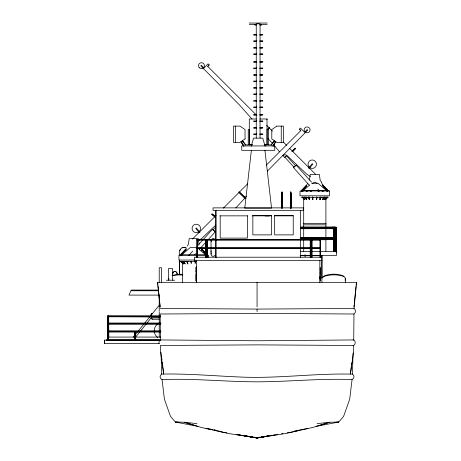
<?xml version="1.0" encoding="UTF-8"?>
<svg xmlns="http://www.w3.org/2000/svg" width="461" height="461" viewBox="0 0 461 461"><rect width="100%" height="100%" fill="white"/><g stroke="black" fill="none" stroke-linecap="round" stroke-linejoin="round"><path stroke-width="0.69" d="M159.61 343.595L104.44 343.595L104.44 340.097L160.324 340.097M182.642 282.662L182.642 262.303M185.864 250.772L185.864 248.998L180.274 254.847L181.761 253.792L185.864 249.222M196.034 274.122L196.034 280.841L196.034 267.409L196.034 268.556M196.034 271.927L196.034 269.737M196.467 281.412L196.467 280.536M196.467 267.714L196.467 266.833M197.36 257.284L197.36 239.737L197.36 257.284L196.893 257.284L197.129 239.737M201.734 250.876L201.734 249.136L207.214 254.847L205.727 253.792M211.029 252.167L211.029 250.767M235.588 142.391L235.588 126.112M247.419 215.852L247.419 238.112L220.191 238.112L220.191 215.852M254.835 115.117L254.835 114.564M254.835 75.264L254.835 74.717M256.253 138.127L256.253 23.822L260.062 23.822L260.056 138.127M267.011 119.71L267.011 118.984L259.929 118.984M268.469 144.714L268.469 129.524L267.092 129.524L267.092 144.714L264.239 144.714M281.729 192.26L281.729 192.946M281.729 192.081L281.729 193.551M281.729 207.923L281.729 196.288M281.729 194.427L281.729 193.205M281.965 207.923L281.965 194.963M281.965 194.456L281.965 193.142M281.965 193.044L281.965 191.949M282.195 207.923L282.195 196.288M282.195 194.427L282.195 193.205M282.195 192.946L282.195 192.26M282.195 192.081L282.195 193.551M290.58 194.363L290.58 208.142L290.58 192.007M290.58 194.046L290.58 193.205M290.816 194.335L290.816 208.142L290.816 191.874M290.816 194.087L290.816 193.142M291.052 194.363L291.052 208.142L291.052 192.007M291.052 194.046L291.052 193.205M303.701 237.836L303.701 228.253M303.701 226.887L303.701 224.83M303.701 223.337L303.701 198.063M319.842 278.882L319.842 276.658M320.62 257.284L320.62 239.737L320.62 257.284L320.147 257.284L320.147 239.737L326.325 239.72M320.28 276.323L320.28 280.841L320.28 267.409M320.28 274.122L320.28 271.788M320.28 269.99L320.28 268.216M321.922 277.937L321.922 255.688L300.664 255.688M336.057 251.401L336.057 228.61L335.418 228.61M336.248 227.682L336.248 227.296L300.947 227.296M160.768 331.603L108.053 331.603L108.058 331.897L108.058 331.131M160.065 306.899L157.547 282.328L356.56 282.328L354.025 308.467C355.961 309.763 355.932 312.754 353.973 314.01L353.731 339.941C355.759 341.186 355.742 344.281 353.673 345.479L353.616 351.639L350.406 374.102C314.419 373.341 278.64 378.516 242.636 377.127C215.633 376.061 188.693 373.525 161.632 374.073L160.468 375.473A2.818 2.818 0 0 0 160.785 378.596L162.042 379.593C193.764 378.262 225.36 381.8 257.054 381.812C288.747 381.8 320.343 378.262 352.06 379.593L353.322 378.596A2.818 2.818 0 0 0 353.639 375.473L352.469 374.073L353.045 353.04M107.361 339.682L107.724 331.545M107.442 339.688L107.805 331.545M107.649 339.694L108.018 331.551M107.909 339.705L108.277 331.563M108.243 337.008L108.485 331.574M108.323 337.008L108.566 331.58M353.91 306.899L354.123 304.796M354.273 303.39L356.013 286.54M356.157 285.134L356.451 282.328M251.389 150.217L244.762 208.118L271.546 208.118L264.919 150.217M345.093 280.265L345.335 278.19L344.286 276.727C337.642 274.145 329.897 274.307 323.219 276.727L321.882 278.19M351.322 366.38L350.406 374.102L352.469 374.073M351.489 364.974L351.743 362.87M352.06 379.593L349.68 399.255L343.578 416.416L338.731 422.046L316.148 426.379L329.828 422.23L338.731 422.046L336.582 422.046M275.845 141.694L273.471 146.01M300.537 237.79L336.248 237.79L336.455 238.239L336.38 238.729L300.445 238.729M179.444 274.566L179.456 259.975M194.98 263.283L195.297 261.375M195.268 263.283L195.579 261.375L194.87 261.375M316.355 199.682L316.355 197.135L317.064 197.135L316.644 199.682L316.782 197.135M172.57 274.018L173.261 272.076L174.926 271.27L176.592 272.076L177.283 274.018M309.435 180.153L310.276 174.35L319.323 174.35L320.17 180.153L321.34 181.922M282.599 155.219L284.633 157.466L285.906 156.1M295.409 165.81L293.899 167.113L284.91 157.207L286.385 155.709M309.227 185.143L293.369 167.487L296.1 165.136L311.509 182.112M275.459 142.449L275.643 141.694M215.108 255.244L214.307 256.045L213.213 256.339L212.123 256.045L211.322 255.244L211.029 254.155L211.322 253.06M251.205 146.373L253.538 138.127L262.77 138.127L265.104 146.373M215.327 216.647L211.87 214.025L215.103 217.01M212.4 214.192L212.129 214.521M275.367 141.694L272.837 146.01M159.235 341.134L158.889 343.422M307.337 184.227L307.781 183.173M319.865 199.682L319.865 197.135L321.334 197.135L320.118 199.682L321.081 197.135M158.492 290.067L131.201 290.067L128.947 295.098L159.16 295.098M179.784 250.698L180.441 249.551M172.921 273.021L174.102 271.633L175.745 271.633L176.932 273.021L177.105 274.018M271.177 144.875L274.52 140.236M271.391 144.875L274.364 140.847M273.108 146.01L274.283 144.23M286.661 155.72L286.218 155.899M296.1 165.136L295.432 165.925M107.701 316.799L107.546 316.327L107.949 316.033L108.347 316.327L108.197 316.799L160.428 316.799M108.594 316.799L108.744 316.327L108.341 316.033L107.943 316.586M160.774 323.991L107.949 323.991L107.546 323.697L107.949 323.144L160.774 323.144M108.093 323.91L108.093 323.224M160.774 331.05L107.949 331.05L107.546 331.344L107.949 331.897L160.774 331.897M108.347 331.603L107.949 331.897M324.838 197.135L322.792 199.682L324.648 197.135M246.439 196.029L245.177 197.734L239.086 191.764L238.74 192.116L245.258 198.414L245.517 197.988L239.403 192.076L247.736 183.743M135.517 337.175L151.139 317.894L159.224 317.894M159.224 305.268L133.2 337.175M185.864 249.165L183.271 252.138M185.864 249.395L180.603 254.847L182.055 253.792L185.864 249.453M306.144 185.875L306.807 185.063M308.53 168.086L312.224 163.69L312.812 164.179L309.118 168.576M267.374 171.135L307.764 130.117L307.078 129.518L304.698 132.272L300.474 128.049L299.327 129.189L300.808 130.636M305.689 186.382L302.768 189.552M306.19 185.875L301.471 190.612M327.154 197.135L324.775 199.682L327.056 197.135M188.849 255.371L192.704 251.13M197.515 245.822L212.446 229.376L214.267 230.748M215.863 226.76L213.022 229.883L215.212 231.877L199.319 249.384M194.507 254.691L195.47 253.631M322.913 277.263L324.187 275.874C330.237 273.673 337.256 273.517 343.284 275.862L343.946 276.79M235.75 207.974L244.883 198.138L239.057 192.427L223.343 208.165M182.101 253.792L183.743 252.138M325.581 199.682L328.013 197.135L322.792 197.135L322.792 199.682M251.983 119.053L239.294 104.78L200.783 65.877L201.469 65.278L203.848 68.032L208.072 63.808L209.219 64.949L207.692 66.344L256.794 115.486M207.755 66.413L209.167 64.903M299.327 129.189L300.854 130.584L266.302 165.159M192.433 239.069L216.025 215.489M292.228 151.099L295.098 148.229M291.813 151.64L295.524 148.229L292.568 151.485M292.412 151.341L295.524 148.229M292.654 151.525L295.524 148.655M267.121 129.777L269.455 127.524L269.806 127.876L267.933 129.674M267.196 129.708L269.143 127.835L266.694 125.386M268.031 129.587L269.489 128.187L272.457 131.155M215.771 225.066L201.797 238.395L198.213 240.792M274.088 141.32L274.606 140.847M309.723 184.953L304.433 189.552L300.981 191.442M180.418 254.847L181.715 253.792M301.661 190.612L304.525 187.904L306.807 184.896L301.333 190.612L328.267 190.612L322.683 184.757L325.091 187.904L327.944 190.612M301.811 190.612L306.807 185.875L305.251 187.904L302.093 190.612M294.141 167.095L293.334 167.637M312.598 183.276L314.8 182.124L317.007 183.276M171.965 275.447L177.796 274.266L182.585 274.266M282.512 155.49L285.146 154.694L286.638 155.19L306.749 174.154L310.334 176.551M302.704 190.94L303.845 190.612M336.057 228.892L334.968 228.61M212.123 238.7L213.213 238.406L214.307 238.7M259.831 437.224L257.054 437.91L254.288 437.241L257.054 437.91L259.82 437.241L257.054 437.91L254.316 437.235M162.042 379.593L164.427 399.255L170.53 416.416L175.37 422.046L184.279 422.23L201.169 427.422L228.31 433.496L257.054 437.95L285.797 433.496L312.938 427.422L329.828 422.23L317.133 423.619M182.228 247.834L183.933 247.436L185.639 247.834M242.336 435.443L257.054 437.944L259.843 437.276L257.054 437.915L236.741 434.55L257.054 437.95L277.366 434.55M250.703 436.798L257.054 437.938L265.542 436.348M266.959 436.083L268.371 435.818M298.797 430.136L307.994 428.419M257.054 437.915L254.265 437.276L257.054 437.915L268.342 435.91L257.054 437.933L248.565 436.348L257.054 437.933L268.965 435.916M270.365 435.685L271.765 435.443M273.171 435.207L274.572 434.965M281.579 433.778L282.979 433.542M287.18 432.827L292.787 431.876M135.401 340.391L135.35 331.551L134.583 331.563L134.635 340.385L135.188 340.397L135.482 340.379L135.43 331.557M134.635 340.385L135.482 340.379M172.927 275.597L177.502 274.963L182.856 274.963M108.45 340.385L107.684 340.379L108.45 340.385L108.473 316.58L108.767 316.88L108.473 316.592M336.248 252.789L336.38 228.235L300.947 228.235M160.082 308.467L257.054 309.083L354.025 308.467M335.833 227.025L333.948 227.025M334.974 228.748L335.585 228.748L335.585 237.697M320.614 239.599L196.87 239.599M320.62 239.87L196.87 239.87M249.257 23.05L267.19 23.05M256.224 24.421L254.927 24.421L254.927 25.153L256.224 25.153M260.085 24.421L261.381 24.421L261.381 25.153L260.085 25.153M249.257 24.525L256.668 24.525M259.779 24.525L267.19 24.525M256.8 34.506L253.602 34.506L253.602 35.053L256.8 35.053M256.8 40.902L253.602 40.902L253.602 41.455L256.8 41.455M256.8 47.541L253.602 47.541L253.602 48.094L256.8 48.094M256.8 53.943L253.602 53.943L253.602 54.49L256.8 54.49M256.8 61.676L253.602 61.676L253.602 62.223L256.8 62.223M256.8 68.078L253.602 68.078L253.602 68.626L256.8 68.626M256.8 74.717L253.602 74.717L253.602 75.264L256.8 75.264M256.8 81.119L253.602 81.119L253.602 81.666L256.8 81.666M256.8 87.607L253.602 87.607L253.602 88.155L256.8 88.155M256.8 94.009L253.602 94.009L253.602 94.557L256.8 94.557M256.8 100.648L253.602 100.648L253.602 101.195L256.8 101.195M256.8 107.044L253.602 107.044L253.602 107.597L256.8 107.597M256.8 114.564L253.602 114.564L253.602 115.117L256.8 115.117M256.385 118.984L249.297 118.984L249.297 144.506L252.132 144.506M256.8 120.966L253.602 120.966L253.602 121.514L256.8 121.514M256.8 127.605L253.602 127.605L253.602 128.152L256.8 128.152M256.8 134.007L253.602 134.007L253.602 134.554L256.8 134.554M264.182 144.506L267.011 144.506L267.011 118.984M252.115 144.714L249.263 144.714L249.263 129.524L248.237 129.524L248.237 144.714M245.022 144.875L252.34 144.875M264.464 144.875L271.817 144.875M311.596 183.276L318.009 183.276L326.601 190.612M301.661 191.442L303.015 191.442M306.208 191.442L307.562 191.442M310.27 191.442L311.561 191.442M318.038 191.442L319.335 191.442M322.043 191.442L323.397 191.442M326.59 191.442L327.944 191.442M301.431 197.36L328.174 197.36M309.296 199.682L309.55 197.135L308.086 197.135L309.296 199.682L309.296 197.135M312.685 199.682L312.973 197.135L312.264 197.135L312.685 199.682L312.685 197.135M219.788 215.852L247.857 215.852M252.173 215.852L271.604 215.852M274.485 215.852L293.196 215.852M265.15 215.961L269.178 215.961M303.28 223.337L326.325 223.337M303.28 224.83L326.325 224.83M300.952 227.025L332.865 227.031M332.738 227.031L334.277 227.031M300.947 227.746L336.455 227.746L336.444 255.527L300.157 255.527M300.947 228.604L330.986 228.61M334.432 228.61L300.952 228.748M330.975 228.748L334.116 228.748M300.111 237.524L335.562 237.524M300.399 238.239L336.455 238.239M300.094 239.103L335.804 239.103M320.407 239.242L335.314 239.242M197.106 239.466L320.407 239.466M320.412 240.008L197.124 240.008M187.206 246.162L188.376 244.393L189.217 238.591L198.27 238.591L199.112 244.393M196.53 247.517L190.26 247.517L181.87 254.847L205.618 254.847L199.1 249.32M197.106 247.885L320.407 247.885M196.87 248.018L320.643 248.018M196.87 248.289L320.643 248.289M197.101 248.427L320.412 248.427M300.157 251.36L336.444 251.36M304.202 255.342L305.113 255.342M179.928 255.682L181.957 255.682M205.531 255.682L207.559 255.682M321.934 257.215L194.375 257.215L194.375 260.523L321.934 260.523M195.026 260.05L178.949 260.05L178.949 255.227L208.539 255.227L208.539 257.296M185.299 261.375L181.15 261.375L183.426 263.917M188.065 261.375L186.601 261.375L187.811 263.917M191.488 261.375L190.779 261.375L191.096 263.283M180.372 261.6L196.576 261.6M166.358 280.219L174.725 280.219M131.201 290.758L158.492 290.758M353.973 314.01L257.054 313.399L160.134 314.01L160.376 339.941L257.054 340.777L353.731 339.941L353.097 339.941M160.474 316.033L107.632 316.033L107.765 340.385M107.926 316.327L107.632 316.033L160.399 316.119M107.546 316.327L160.169 316.332M160.313 316.88L108.185 316.592L159.898 316.58L108.185 316.592L108.237 340.385M107.949 316.88L108.341 316.88M158.999 319.248L152.608 319.248A2.979 1.913 -90 0 1 151.064 318.021M107.701 323.224L160.774 323.224M107.546 323.438L107.943 323.438M160.768 323.438L108.053 323.438L108.058 323.991L108.058 323.697L160.768 323.697M107.546 323.697L107.943 323.697M107.701 323.91L160.774 323.91M107.701 331.131L160.774 331.131M108.053 331.344L160.768 331.344M107.701 331.816L160.774 331.816M160.635 337.077L108.323 337.077L108.323 339.711M160.607 339.711L106.577 339.711L106.577 340.414L160.572 340.414M353.097 345.479L353.673 345.479L257.054 344.874L160.428 345.479L160.486 351.639L163.701 374.102L162.698 365.677M178.24 422.046L175.37 422.046L197.953 426.379L184.279 422.23L196.974 423.619M286.46 155.737L295.524 165.643M221.32 431.876L226.921 432.827M236.735 434.493L238.135 434.729M239.536 434.965L240.936 435.207M214.728 430.332L221.078 431.473M242.947 435.403L244.353 435.657M245.765 435.91L249.292 436.544M107.949 323.144L108.347 323.438M295.311 148.742L295.011 148.442M215.212 231.877L214.405 231.336M327.512 190.612L324.354 187.904L322.683 185.754L327.742 190.612M242.474 140.847L245.442 144.875M186.78 248.416L185.754 247.615L183.933 247.194C180.263 247.373 178.401 251.671 179.548 254.864M328.128 190.612L322.683 184.982M326.924 189.903L327.788 190.612M206.009 254.144L206.874 254.847L201.734 249.597M212.296 213.985L215.408 216.601M211.87 214.025L215.247 216.854M211.91 214.446L215.022 217.062M242.232 140.847L242.751 141.32M107.713 316.113L107.978 340.391M315.612 174.327L289.583 148.321M283.261 141.976L286.667 145.394M108.214 316.327L107.92 316.033L108.26 337.544M108.185 316.58L108.479 316.88M303.96 199.169L302.018 197.135L306.784 197.135L306.784 199.682L304.928 197.135M180.533 261.375L182.959 263.917M205.773 253.792L202.35 250.116M204.016 252.138L205.577 253.792M267.991 138.559L272.797 143.734M317.773 189.01L319.214 190.6M323.461 185.875L325.276 187.904M302.733 197.135L305.015 199.682M302.635 197.135L304.456 199.169M204.217 252.138L201.734 249.303M204.033 252.138L201.734 249.551M214.423 231.024L214.647 231.353M200.011 232.327L196.323 227.93L195.735 228.42L199.429 232.817M273.678 144.806L279.424 151.75M304.738 197.135L306.6 199.682M183.443 261.375L185.299 263.917M183.253 261.375L185.115 263.917M242.163 143.636L241.189 141.694M242.947 144.823L243.731 146.01M245.661 144.875L242.319 140.236M244.002 146.01L241.472 141.694M243.368 146.01L240.994 141.694M308.34 197.135L309.55 199.682M186.855 261.375L188.065 263.917M321.375 182.124L322.268 184.227M211.029 240.596L211.322 241.685M312.552 197.135L312.973 199.682M191.067 261.375L191.384 263.283M179.185 261.618L179.548 263.807M161.863 358.658L162.03 360.064M162.278 362.167L162.531 364.276M168.772 278.19L168.933 279.573M157.656 282.328L157.875 284.431M158.019 285.837L159.252 297.771M159.402 299.177L160.198 306.899M161.045 352.337L161.632 374.073M345.335 278.19L345.398 282.46M179.404 262.735L179.536 274.612M135.136 331.545L135.188 340.362M134.877 331.545L134.929 340.362M134.664 331.551L134.716 340.397M108.687 316.793L108.813 337.533M335.585 239.052L335.585 251.401M335.107 237.703L335.066 228.08L334.329 228.08L334.329 237.329M335.066 238.752L335.066 251.562M335.009 228.08L335.009 237.329M335.009 238.752L335.009 251.562M334.732 228.08L334.732 237.329M334.732 238.752L334.732 251.562M334.329 238.752L334.329 251.562M333.931 228.08L333.931 237.329M333.931 238.752L333.931 251.562M333.77 228.08L333.77 237.329M333.77 238.752L333.77 251.562M333.655 228.08L333.655 237.329M333.655 238.752L333.655 251.562M333.597 228.08L333.597 237.329M333.597 238.752L333.597 251.562M325.904 198.766L325.904 223.337M325.904 224.83L325.904 226.887M325.904 228.253L325.904 237.836M325.904 239.72L325.904 251.239M324.775 197.135L324.775 199.682M321.922 255.688L321.922 282.241M320.118 197.135L320.118 199.682M320.147 239.737L320.147 257.284M319.842 260.523L319.842 282.53M316.644 197.769L316.644 199.682M312.011 239.737L312.011 257.284L311.544 257.284L311.544 239.737M311.78 239.737L311.78 257.284M305.101 254.852L305.101 256.374M304.992 254.945L304.992 256.374M303.701 239.72L303.701 251.239M300.416 210.337L300.416 257.734M282.195 193.966L282.195 208.147M281.965 192.398L281.965 193.614M281.965 193.925L281.965 208.147M281.729 193.966L281.729 208.147M281.25 126.112L281.25 142.391M261.387 34.506L261.387 35.053M261.387 40.902L261.387 41.455M261.387 47.541L261.387 48.094M261.387 53.943L261.387 54.49M261.387 61.676L261.387 62.223M261.387 68.078L261.387 68.626M261.387 74.717L261.387 75.264M261.387 81.119L261.387 81.666M261.387 87.607L261.387 88.155M261.387 94.009L261.387 94.557M261.387 107.044L261.387 107.597M261.387 114.564L261.387 115.117M261.387 127.605L261.387 128.152M261.387 134.007L261.387 134.554M257.054 282.328L257.054 306.899M257.054 309.083L257.054 311.613M256.483 34.506L256.483 35.053M256.483 40.902L256.483 41.455M256.483 47.541L256.483 48.094M256.483 53.943L256.483 54.49M256.483 61.676L256.483 62.223M256.483 68.078L256.483 68.626M256.483 74.717L256.483 75.264M256.483 81.119L256.483 81.666M256.483 87.607L256.483 88.155M256.483 94.009L256.483 94.557M256.483 100.648L256.483 101.195M256.483 107.044L256.483 107.597M256.483 114.564L256.483 115.117M256.483 120.966L256.483 121.514M256.483 127.605L256.483 128.152M256.483 134.007L256.483 134.554M254.835 34.506L254.835 35.053M254.835 40.902L254.835 41.455M254.835 47.541L254.835 48.094M254.835 53.943L254.835 54.49M254.835 61.676L254.835 62.223M254.835 68.078L254.835 68.626M254.835 81.119L254.835 81.666M254.835 87.607L254.835 88.155M254.835 94.009L254.835 94.557M254.835 107.044L254.835 107.597M254.835 127.605L254.835 128.152M254.835 134.007L254.835 134.554M211.029 240.826L211.029 247.373M211.029 249.13L211.029 254.155M207.075 239.737L207.075 257.284M205.969 239.737L205.969 257.284L205.497 257.284L205.497 239.737M205.733 239.737L205.733 257.284M196.893 239.737L196.893 257.284M196.467 260.523L196.467 282.53M183.53 261.375L183.53 263.917M172.483 280.219L172.483 268.498L168.599 268.498L168.599 280.219M161.546 282.697L161.546 267.76L159.224 267.76L159.224 282.697M159.224 294.896L159.224 310.679M159.224 311.578L159.224 337.227M104.44 340.097L104.44 343.595M198.72 231.923A4.241 4.241 0 0 1 192.11 229.002A4.241 4.241 0 0 1 197.711 224.438A4.241 4.241 0 0 1 199.244 231.497M157.697 337.417A8.183 8.183 0 0 1 157.697 324.002M150.787 315.353A2.979 1.913 -90 0 1 152.608 313.29M152.608 319.075A2.801 1.804 -90 0 1 151.15 317.911M150.897 315.41A2.801 1.804 -90 0 1 152.608 313.468M215.892 210.337L215.892 257.734L215.892 210.337M262.735 87.607L262.735 88.155L259.82 88.155L259.82 87.607L262.735 87.607M271.454 215.512L271.454 234.88L252.853 234.88L252.853 215.512L271.454 215.512M274.629 215.512L274.629 234.88L293.231 234.88L293.231 215.512L274.629 215.512M310.207 239.737L310.207 257.284L310.674 257.284L310.674 239.737L310.207 239.737M310.437 239.737L310.437 257.284L310.437 239.737M320.383 239.737L320.383 257.284L320.383 239.737M108.053 323.224L108.058 323.224M245.05 138.928L239.985 142.391L233.473 142.391L233.473 126.112L239.985 126.112L245.05 129.576L245.05 138.928M276.854 126.112L271.788 129.576L271.788 138.928L276.854 142.391L283.365 142.391L283.365 126.112L276.854 126.112M299.379 430.332L293.738 431.346L299.379 430.332M262.735 34.506L259.82 34.506L259.82 35.053L262.735 35.053L262.735 34.506M262.735 40.902L259.82 40.902L259.82 41.455L262.735 41.455L262.735 40.902M262.735 47.541L259.82 47.541L259.82 48.094L262.735 48.094L262.735 47.541M262.735 53.943L259.82 53.943L259.82 54.49L262.735 54.49L262.735 53.943M262.735 61.676L259.82 61.676L259.82 62.223L262.735 62.223L262.735 61.676M262.735 68.078L259.82 68.078L259.82 68.626L262.735 68.626L262.735 68.078M262.735 74.717L259.82 74.717L259.82 75.264L262.735 75.264L262.735 74.717M262.735 81.119L259.82 81.119L259.82 81.666L262.735 81.666L262.735 81.119M262.735 94.009L259.82 94.009L259.82 94.557L262.735 94.557L262.735 94.009M262.735 100.648L259.82 100.648L259.82 101.195L262.735 101.195L262.735 100.648M262.735 107.044L259.82 107.044L259.82 107.597L262.735 107.597L262.735 107.044M262.735 114.564L259.82 114.564L259.82 115.117L262.735 115.117L262.735 114.564M262.735 120.966L259.82 120.966L259.82 121.514L262.735 121.514L262.735 120.966M262.735 127.605L259.82 127.605L259.82 128.152L262.735 128.152L262.735 127.605M262.735 134.007L259.82 134.007L259.82 134.554L262.735 134.554L262.735 134.007M274.727 145.935L241.737 145.935L241.737 150.321L274.727 150.321L274.727 145.935M329.598 190.987L300.007 190.987L300.007 195.81L329.598 195.81L329.598 190.987M303.275 207.871L213.034 207.871L213.034 210.337L303.275 210.337L303.275 207.871M207.306 239.737L206.839 239.737L206.839 257.284L207.306 257.284L207.306 239.737M212.481 429.612L206.113 428.419L212.481 429.612M215.31 430.136L213.892 429.871L215.31 430.136M247.148 436.083L245.73 435.818L247.148 436.083M199.388 67.802A2.968 2.968 0 0 0 204.321 66.372A2.968 2.968 0 0 0 200.616 62.817A2.968 2.968 0 0 0 199.388 67.802M309.296 167.257A4.241 4.241 0 0 0 316.35 165.211A4.241 4.241 0 0 0 311.054 160.128A4.241 4.241 0 0 0 309.296 167.257M305.62 132.468A2.968 2.968 0 0 0 310.069 129.904A2.968 2.968 0 0 0 305.62 127.334A2.968 2.968 0 0 0 305.62 132.468"/></g></svg>
